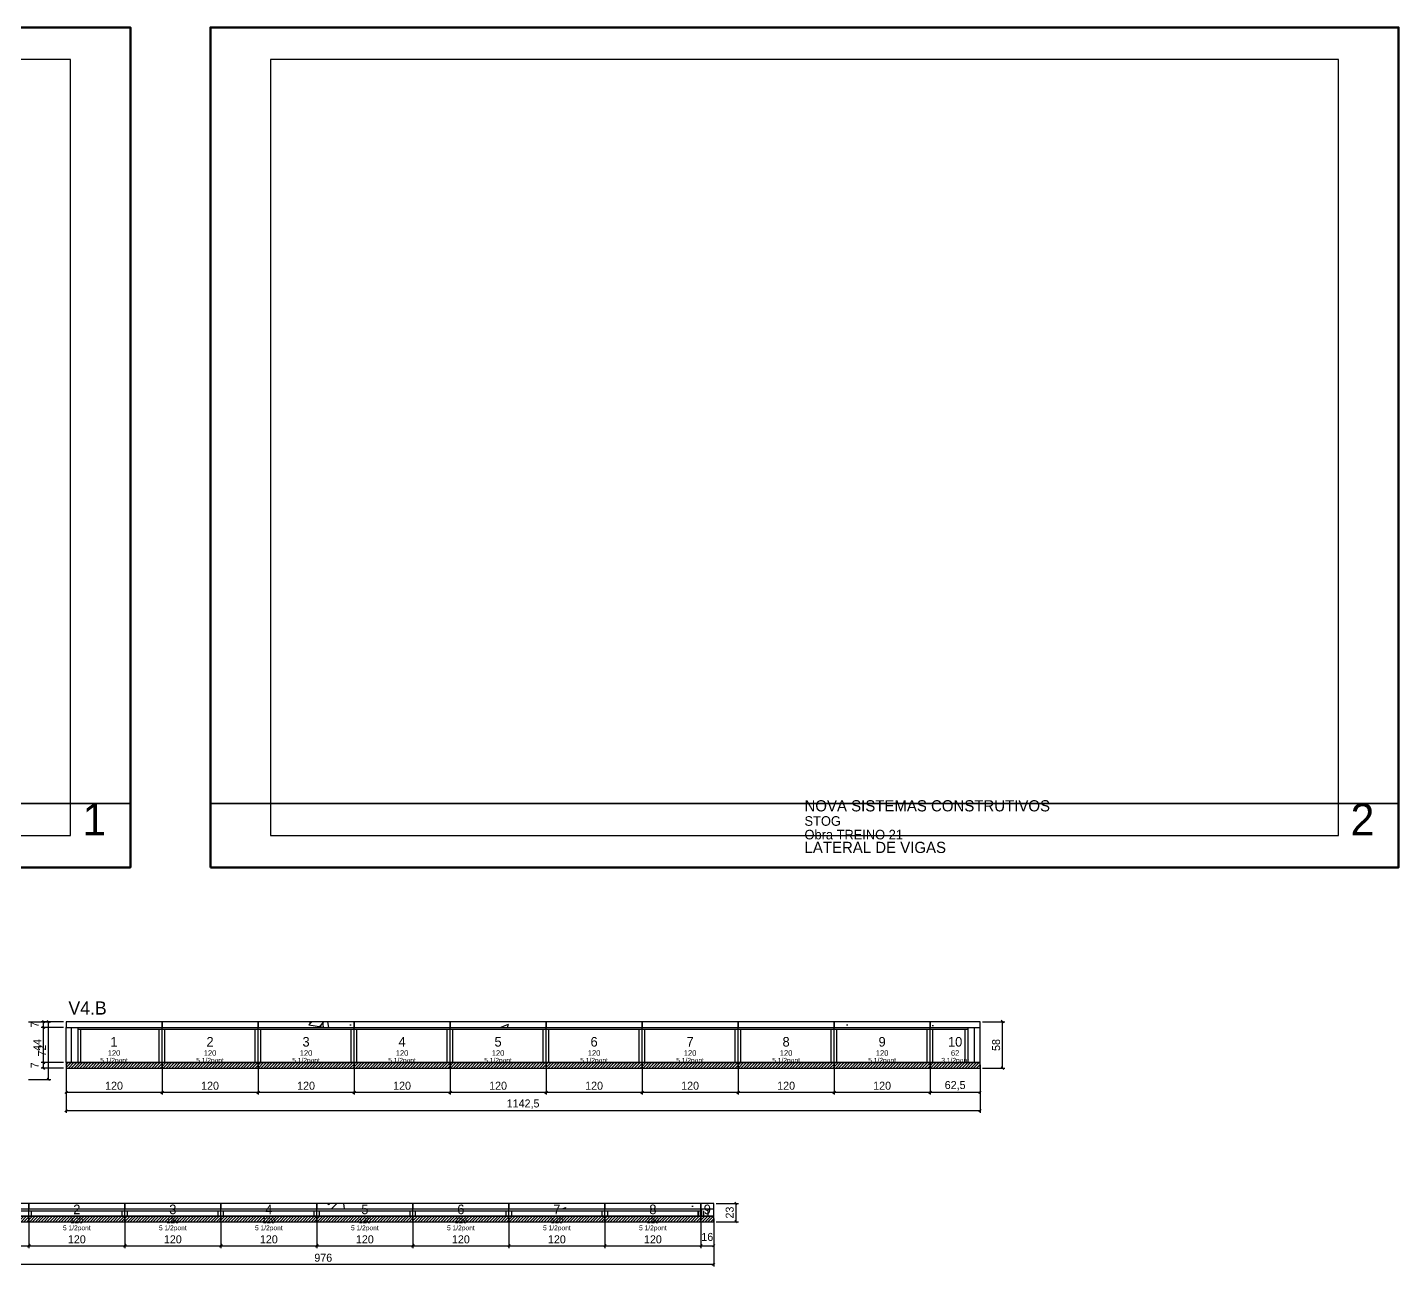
# Model space of a CAD drawing. Extents: x -69 to 3070, y -1060 to 1250.
# Drawn here: x 1356 to 3070, y -299 to 1250 of the extents above; entities that cross this region are included whole.
import ezdxf
from ezdxf.enums import TextEntityAlignment as Align

# ---------------------------------------------------------------- set-up
doc = ezdxf.new("R2010")
doc.units = 0
for name, color, linetype in [('5', 5, 'Continuous'), ('CARIMBO', 255, 'Continuous'), ('COTA', 241, 'Continuous'), ('Folhas', 255, 'Continuous'), ('Hachura', 251, 'Continuous'), ('NOMENCLATURA', 7, 'Continuous'), ('Painéis', 200, 'Continuous'), ('SARR_2.2x7', 40, 'Continuous'), ('SARR_3.5x7', 81, 'Continuous'), ('texto', 7, 'Continuous')]:
    doc.layers.add(name, color=color, linetype=linetype)
doc.dimstyles.new('PAINEL', dxfattribs={"dimtxt": 10, "dimasz": 3, "dimexe": 3, "dimexo": 3, "dimgap": 3, "dimtad": 1, "dimblk": 'OBLIQUE', "dimblk1": 'OBLIQUE', "dimcen": 2.5, "dimclrd": 4, "dimclre": 4, "dimclrt": 240, "dimazin": 3, "dimtfac": 1, "dimtmove": 0, "dimatfit": 3})

# ---------------------------------------------------------------- blocks, each defined once
blk = doc.blocks.new('_OBLIQUE')
at = {"color": 0, "linetype": 'BYBLOCK'}
blk.add_line((-0.5, -0.5), (0.5, 0.5), dxfattribs=at)

msp = doc.modelspace()

# ---------------------------------------------------------------- hatches: boundary and pattern name
at = {"layer": 'Hachura'}
h = msp.add_hatch(dxfattribs=at)
h.set_pattern_fill('AR-CONC', scale=0.8)
h.paths.add_polyline_path([(1404.5, 0), (1524.5, 0), (1524.5, 7), (1404.5, 7)])
h = msp.add_hatch(dxfattribs=at)
h.set_pattern_fill('AR-CONC', scale=0.8)
h.paths.add_polyline_path([(1524.5, 0), (1644.5, 0), (1644.5, 7), (1524.5, 7)])
h = msp.add_hatch(dxfattribs=at)
h.set_pattern_fill('AR-CONC', scale=0.8)
h.paths.add_polyline_path([(1644.5, 0), (1764.5, 0), (1764.5, 7), (1644.5, 7)])
h = msp.add_hatch(dxfattribs=at)
h.set_pattern_fill('AR-CONC', scale=0.8)
h.paths.add_polyline_path([(1764.5, 0), (1884.5, 0), (1884.5, 7), (1764.5, 7)])
h = msp.add_hatch(dxfattribs=at)
h.set_pattern_fill('AR-CONC', scale=0.8)
h.paths.add_polyline_path([(1884.5, 0), (2004.5, 0), (2004.5, 7), (1884.5, 7)])
h = msp.add_hatch(dxfattribs=at)
h.set_pattern_fill('AR-CONC', scale=0.8)
h.paths.add_polyline_path([(2004.5, 0), (2124.5, 0), (2124.5, 7), (2004.5, 7)])
h = msp.add_hatch(dxfattribs=at)
h.set_pattern_fill('AR-CONC', scale=0.8)
h.paths.add_polyline_path([(2124.5, 0), (2244.5, 0), (2244.5, 7), (2124.5, 7)])
h = msp.add_hatch(dxfattribs=at)
h.set_pattern_fill('AR-CONC', scale=0.8)
h.paths.add_polyline_path([(2244.5, 0), (2364.5, 0), (2364.5, 7), (2244.5, 7)])
h = msp.add_hatch(dxfattribs=at)
h.set_pattern_fill('AR-CONC', scale=0.8)
h.paths.add_polyline_path([(2364.5, 0), (2484.5, 0), (2484.5, 7), (2364.5, 7)])
h = msp.add_hatch(dxfattribs=at)
h.set_pattern_fill('AR-CONC', scale=0.8)
h.paths.add_polyline_path([(2484.5, 0), (2547, 0), (2547, 7), (2484.5, 7)])
h = msp.add_hatch(dxfattribs=at)
h.set_pattern_fill('ANSI31', scale=0.8)
h.paths.add_polyline_path([(1404.5, -51), (1524.5, -51), (1524.5, -44), (1404.5, -44)])
h = msp.add_hatch(dxfattribs=at)
h.set_pattern_fill('ANSI31', scale=0.8)
h.paths.add_polyline_path([(1524.5, -51), (1644.5, -51), (1644.5, -44), (1524.5, -44)])
h = msp.add_hatch(dxfattribs=at)
h.set_pattern_fill('ANSI31', scale=0.8)
h.paths.add_polyline_path([(1644.5, -51), (1764.5, -51), (1764.5, -44), (1644.5, -44)])
h = msp.add_hatch(dxfattribs=at)
h.set_pattern_fill('ANSI31', scale=0.8)
h.paths.add_polyline_path([(1764.5, -51), (1884.5, -51), (1884.5, -44), (1764.5, -44)])
h = msp.add_hatch(dxfattribs=at)
h.set_pattern_fill('ANSI31', scale=0.8)
h.paths.add_polyline_path([(1884.5, -51), (2004.5, -51), (2004.5, -44), (1884.5, -44)])
h = msp.add_hatch(dxfattribs=at)
h.set_pattern_fill('ANSI31', scale=0.8)
h.paths.add_polyline_path([(2004.5, -51), (2124.5, -51), (2124.5, -44), (2004.5, -44)])
h = msp.add_hatch(dxfattribs=at)
h.set_pattern_fill('ANSI31', scale=0.8)
h.paths.add_polyline_path([(2124.5, -51), (2244.5, -51), (2244.5, -44), (2124.5, -44)])
h = msp.add_hatch(dxfattribs=at)
h.set_pattern_fill('ANSI31', scale=0.8)
h.paths.add_polyline_path([(2244.5, -51), (2364.5, -51), (2364.5, -44), (2244.5, -44)])
h = msp.add_hatch(dxfattribs=at)
h.set_pattern_fill('ANSI31', scale=0.8)
h.paths.add_polyline_path([(2364.5, -51), (2484.5, -51), (2484.5, -44), (2364.5, -44)])
h = msp.add_hatch(dxfattribs=at)
h.set_pattern_fill('ANSI31', scale=0.8)
h.paths.add_polyline_path([(2484.5, -51), (2547, -51), (2547, -44), (2484.5, -44)])
h = msp.add_hatch(dxfattribs=at)
h.set_pattern_fill('AR-CONC', scale=0.8)
h.paths.add_polyline_path([(1238, -227), (1358, -227), (1358, -220), (1238, -220)])
h = msp.add_hatch(dxfattribs=at)
h.set_pattern_fill('AR-CONC', scale=0.8)
h.paths.add_polyline_path([(1358, -227), (1478, -227), (1478, -220), (1358, -220)])
h = msp.add_hatch(dxfattribs=at)
h.set_pattern_fill('AR-CONC', scale=0.8)
h.paths.add_polyline_path([(1478, -227), (1598, -227), (1598, -220), (1478, -220)])
h = msp.add_hatch(dxfattribs=at)
h.set_pattern_fill('AR-CONC', scale=0.8)
h.paths.add_polyline_path([(1598, -227), (1718, -227), (1718, -220), (1598, -220)])
h = msp.add_hatch(dxfattribs=at)
h.set_pattern_fill('AR-CONC', scale=0.8)
h.paths.add_polyline_path([(1718, -227), (1838, -227), (1838, -220), (1718, -220)])
h = msp.add_hatch(dxfattribs=at)
h.set_pattern_fill('AR-CONC', scale=0.8)
h.paths.add_polyline_path([(1838, -227), (1958, -227), (1958, -220), (1838, -220)])
h = msp.add_hatch(dxfattribs=at)
h.set_pattern_fill('AR-CONC', scale=0.8)
h.paths.add_polyline_path([(1958, -227), (2078, -227), (2078, -220), (1958, -220)])
h = msp.add_hatch(dxfattribs=at)
h.set_pattern_fill('AR-CONC', scale=0.8)
h.paths.add_polyline_path([(2078, -227), (2198, -227), (2198, -220), (2078, -220)])
h = msp.add_hatch(dxfattribs=at)
h.set_pattern_fill('AR-CONC', scale=0.8)
h.paths.add_polyline_path([(2198, -227), (2214, -227), (2214, -220), (2198, -220)])
h = msp.add_hatch(dxfattribs=at)
h.set_pattern_fill('ANSI31', scale=0.8)
h.paths.add_polyline_path([(1238, -243), (1358, -243), (1358, -236), (1238, -236)])
h = msp.add_hatch(dxfattribs=at)
h.set_pattern_fill('ANSI31', scale=0.8)
h.paths.add_polyline_path([(1358, -243), (1478, -243), (1478, -236), (1358, -236)])
h = msp.add_hatch(dxfattribs=at)
h.set_pattern_fill('ANSI31', scale=0.8)
h.paths.add_polyline_path([(1478, -243), (1598, -243), (1598, -236), (1478, -236)])
h = msp.add_hatch(dxfattribs=at)
h.set_pattern_fill('ANSI31', scale=0.8)
h.paths.add_polyline_path([(1598, -243), (1718, -243), (1718, -236), (1598, -236)])
h = msp.add_hatch(dxfattribs=at)
h.set_pattern_fill('ANSI31', scale=0.8)
h.paths.add_polyline_path([(1718, -243), (1838, -243), (1838, -236), (1718, -236)])
h = msp.add_hatch(dxfattribs=at)
h.set_pattern_fill('ANSI31', scale=0.8)
h.paths.add_polyline_path([(1838, -243), (1958, -243), (1958, -236), (1838, -236)])
h = msp.add_hatch(dxfattribs=at)
h.set_pattern_fill('ANSI31', scale=0.8)
h.paths.add_polyline_path([(1958, -243), (2078, -243), (2078, -236), (1958, -236)])
h = msp.add_hatch(dxfattribs=at)
h.set_pattern_fill('ANSI31', scale=0.8)
h.paths.add_polyline_path([(2078, -243), (2198, -243), (2198, -236), (2078, -236)])
h = msp.add_hatch(dxfattribs=at)
h.set_pattern_fill('ANSI31', scale=0.8)
h.paths.add_polyline_path([(2198, -243), (2214, -243), (2214, -236), (2198, -236)])

# ---------------------------------------------------------------- linework, layer by layer
at = {"layer": 'CARIMBO', "lineweight": 35}
for p, q in [((0, 280), (1485, 280)), ((1585, 280), (3070, 280))]:
    msp.add_line(p, q, dxfattribs=at)
at = {"layer": 'Folhas', "lineweight": 50}
for points in [[(0, 200), (1485, 200), (1485, 1250), (0, 1250)], [(1585, 200), (3070, 200), (3070, 1250), (1585, 1250)]]:
    msp.add_lwpolyline(points, close=True, dxfattribs=at)
at = {"layer": 'Folhas', "lineweight": 25}
for points in [[(75, 240), (1410, 240), (1410, 1210), (75, 1210)], [(1660, 240), (2995, 240), (2995, 1210), (1660, 1210)]]:
    msp.add_lwpolyline(points, close=True, dxfattribs=at)
at = {"layer": 'Painéis'}
for p, q in [((1404.5, 0), (1524.5, 0)), ((1404.5, -44), (1404.5, 0)), ((1524.5, -44), (1524.5, 0)), ((1524.5, -44), (1524.5, 0)), ((1524.5, 0), (1644.5, 0)), ((1524.5, -44), (1524.5, 0)), ((1644.5, -44), (1644.5, 0)), ((1644.5, -44), (1644.5, 0)), ((1644.5, 0), (1764.5, 0)), ((1644.5, -44), (1644.5, 0)), ((1764.5, -44), (1764.5, 0)), ((1764.5, -44), (1764.5, 0)), ((1764.5, 0), (1884.5, 0)), ((1764.5, -44), (1764.5, 0)), ((1884.5, -44), (1884.5, 0)), ((1884.5, -44), (1884.5, 0)), ((1884.5, 0), (2004.5, 0)), ((1884.5, -44), (1884.5, 0)), ((2004.5, -44), (2004.5, 0)), ((2004.5, -44), (2004.5, 0)), ((2004.5, 0), (2124.5, 0)), ((2004.5, -44), (2004.5, 0)), ((2124.5, -44), (2124.5, 0)), ((2124.5, -44), (2124.5, 0)), ((2124.5, 0), (2244.5, 0)), ((2124.5, -44), (2124.5, 0)), ((2244.5, -44), (2244.5, 0)), ((2244.5, -44), (2244.5, 0)), ((2244.5, 0), (2364.5, 0)), ((2244.5, -44), (2244.5, 0)), ((2364.5, -44), (2364.5, 0)), ((2364.5, -44), (2364.5, 0)), ((2364.5, 0), (2484.5, 0)), ((2364.5, -44), (2364.5, 0)), ((2484.5, -44), (2484.5, 0)), ((2484.5, -44), (2484.5, 0)), ((2484.5, 0), (2547, 0)), ((2484.5, -44), (2484.5, 0)), ((2547, -44), (2547, 0)), ((1404.5, -44), (1524.5, -44)), ((1524.5, -44), (1644.5, -44)), ((1644.5, -44), (1764.5, -44)), ((1764.5, -44), (1884.5, -44)), ((1884.5, -44), (2004.5, -44)), ((2004.5, -44), (2124.5, -44)), ((2124.5, -44), (2244.5, -44)), ((2244.5, -44), (2364.5, -44)), ((2364.5, -44), (2484.5, -44)), ((2484.5, -44), (2547, -44)), ((1238, -227), (1358, -227)), ((1238, -236), (1358, -236)), ((1358, -236), (1358, -227)), ((1358, -236), (1358, -227)), ((1358, -227), (1478, -227)), ((1358, -236), (1358, -227)), ((1358, -236), (1478, -236)), ((1478, -236), (1478, -227)), ((1478, -236), (1478, -227)), ((1478, -227), (1598, -227)), ((1478, -236), (1478, -227)), ((1478, -236), (1598, -236)), ((1598, -236), (1598, -227)), ((1598, -236), (1598, -227)), ((1598, -227), (1718, -227)), ((1598, -236), (1598, -227)), ((1598, -236), (1718, -236)), ((1718, -236), (1718, -227)), ((1718, -236), (1718, -227)), ((1718, -227), (1838, -227)), ((1718, -236), (1718, -227)), ((1718, -236), (1838, -236)), ((1838, -236), (1838, -227)), ((1838, -236), (1838, -227)), ((1838, -227), (1958, -227)), ((1838, -236), (1838, -227)), ((1838, -236), (1958, -236)), ((1958, -236), (1958, -227)), ((1958, -236), (1958, -227)), ((1958, -227), (2078, -227)), ((1958, -236), (1958, -227)), ((1958, -236), (2078, -236)), ((2078, -236), (2078, -227)), ((2078, -236), (2078, -227)), ((2078, -227), (2198, -227)), ((2078, -236), (2078, -227)), ((2078, -236), (2198, -236)), ((2198, -236), (2198, -227)), ((2198, -236), (2198, -227)), ((2198, -227), (2214, -227)), ((2198, -236), (2198, -227)), ((2198, -236), (2214, -236)), ((2214, -236), (2214, -227))]:
    msp.add_line(p, q, dxfattribs=at)
at = {"layer": 'Painéis', "color": 8}
for points in [[(1404.5, 0), (1524.5, 0), (1524.5, 7), (1404.5, 7)], [(1524.5, 0), (1644.5, 0), (1644.5, 7), (1524.5, 7)], [(1644.5, 0), (1764.5, 0), (1764.5, 7), (1644.5, 7)], [(1764.5, 0), (1884.5, 0), (1884.5, 7), (1764.5, 7)], [(1884.5, 0), (2004.5, 0), (2004.5, 7), (1884.5, 7)], [(2004.5, 0), (2124.5, 0), (2124.5, 7), (2004.5, 7)], [(2124.5, 0), (2244.5, 0), (2244.5, 7), (2124.5, 7)], [(2244.5, 0), (2364.5, 0), (2364.5, 7), (2244.5, 7)], [(2364.5, 0), (2484.5, 0), (2484.5, 7), (2364.5, 7)], [(2484.5, 0), (2547, 0), (2547, 7), (2484.5, 7)], [(1404.5, -51), (1524.5, -51), (1524.5, -44), (1404.5, -44)], [(1524.5, -51), (1644.5, -51), (1644.5, -44), (1524.5, -44)], [(1644.5, -51), (1764.5, -51), (1764.5, -44), (1644.5, -44)], [(1764.5, -51), (1884.5, -51), (1884.5, -44), (1764.5, -44)], [(1884.5, -51), (2004.5, -51), (2004.5, -44), (1884.5, -44)], [(2004.5, -51), (2124.5, -51), (2124.5, -44), (2004.5, -44)], [(2124.5, -51), (2244.5, -51), (2244.5, -44), (2124.5, -44)], [(2244.5, -51), (2364.5, -51), (2364.5, -44), (2244.5, -44)], [(2364.5, -51), (2484.5, -51), (2484.5, -44), (2364.5, -44)], [(2484.5, -51), (2547, -51), (2547, -44), (2484.5, -44)], [(1238, -227), (1358, -227), (1358, -220), (1238, -220)], [(1358, -227), (1478, -227), (1478, -220), (1358, -220)], [(1478, -227), (1598, -227), (1598, -220), (1478, -220)], [(1598, -227), (1718, -227), (1718, -220), (1598, -220)], [(1718, -227), (1838, -227), (1838, -220), (1718, -220)], [(1838, -227), (1958, -227), (1958, -220), (1838, -220)], [(1958, -227), (2078, -227), (2078, -220), (1958, -220)], [(2078, -227), (2198, -227), (2198, -220), (2078, -220)], [(2198, -227), (2214, -227), (2214, -220), (2198, -220)], [(1238, -243), (1358, -243), (1358, -236), (1238, -236)], [(1358, -243), (1478, -243), (1478, -236), (1358, -236)], [(1478, -243), (1598, -243), (1598, -236), (1478, -236)], [(1598, -243), (1718, -243), (1718, -236), (1598, -236)], [(1718, -243), (1838, -243), (1838, -236), (1718, -236)], [(1838, -243), (1958, -243), (1958, -236), (1838, -236)], [(1958, -243), (2078, -243), (2078, -236), (1958, -236)], [(2078, -243), (2198, -243), (2198, -236), (2078, -236)], [(2198, -243), (2214, -243), (2214, -236), (2198, -236)]]:
    msp.add_lwpolyline(points, close=True, dxfattribs=at)
at = {"layer": 'SARR_2.2x7'}
for p, q in [((1411.5, -44), (1411.5, 0)), ((2540, -44), (2540, 0)), ((1419.5, -2.2), (1524.5, -2.2)), ((1524.5, -2.2), (1644.5, -2.2)), ((1644.5, -2.2), (1764.5, -2.2)), ((1764.5, -2.2), (1884.5, -2.2)), ((1884.5, -2.2), (2004.5, -2.2)), ((2004.5, -2.2), (2124.5, -2.2)), ((2124.5, -2.2), (2244.5, -2.2)), ((2244.5, -2.2), (2364.5, -2.2)), ((2364.5, -2.2), (2484.5, -2.2)), ((2484.5, -2.2), (2532, -2.2)), ((1253, -229.2), (1358, -229.2)), ((1358, -229.2), (1478, -229.2)), ((1478, -229.2), (1598, -229.2)), ((1598, -229.2), (1718, -229.2)), ((1718, -229.2), (1838, -229.2)), ((1838, -229.2), (1958, -229.2)), ((1958, -229.2), (2078, -229.2)), ((2078, -229.2), (2198, -229.2)), ((2207, -236), (2207, -227))]:
    msp.add_line(p, q, dxfattribs=at)
at = {"layer": 'SARR_3.5x7'}
for p, q in [((1419.5, -44), (1419.5, 0)), ((1524.5, -44), (1524.5, 0)), ((1524.5, -44), (1524.5, 0)), ((1644.5, -44), (1644.5, 0)), ((1644.5, -44), (1644.5, 0)), ((1764.5, -44), (1764.5, 0)), ((1764.5, -44), (1764.5, 0)), ((1884.5, -44), (1884.5, 0)), ((1884.5, -44), (1884.5, 0)), ((2004.5, -44), (2004.5, 0)), ((2004.5, -44), (2004.5, 0)), ((2124.5, -44), (2124.5, 0)), ((2124.5, -44), (2124.5, 0)), ((2244.5, -44), (2244.5, 0)), ((2244.5, -44), (2244.5, 0)), ((2364.5, -44), (2364.5, 0)), ((2364.5, -44), (2364.5, 0)), ((2484.5, -44), (2484.5, 0)), ((2484.5, -44), (2484.5, 0)), ((2532, -44), (2532, 0)), ((1423, -44), (1423, -2.2)), ((1521, -44), (1521, -2.2)), ((1528, -44), (1528, -2.2)), ((1641, -44), (1641, -2.2)), ((1648, -44), (1648, -2.2)), ((1761, -44), (1761, -2.2)), ((1768, -44), (1768, -2.2)), ((1881, -44), (1881, -2.2)), ((1888, -44), (1888, -2.2)), ((2001, -44), (2001, -2.2)), ((2008, -44), (2008, -2.2)), ((2121, -44), (2121, -2.2)), ((2128, -44), (2128, -2.2)), ((2241, -44), (2241, -2.2)), ((2248, -44), (2248, -2.2)), ((2361, -44), (2361, -2.2)), ((2368, -44), (2368, -2.2)), ((2481, -44), (2481, -2.2)), ((2488, -44), (2488, -2.2)), ((2528.5, -44), (2528.5, -2.2)), ((1419.5, -44), (1423, -44)), ((1521, -44), (1524.5, -44)), ((1524.5, -44), (1528, -44)), ((1641, -44), (1644.5, -44)), ((1644.5, -44), (1648, -44)), ((1761, -44), (1764.5, -44)), ((1764.5, -44), (1768, -44)), ((1881, -44), (1884.5, -44)), ((1884.5, -44), (1888, -44)), ((2001, -44), (2004.5, -44)), ((2004.5, -44), (2008, -44)), ((2121, -44), (2124.5, -44)), ((2124.5, -44), (2128, -44)), ((2241, -44), (2244.5, -44)), ((2244.5, -44), (2248, -44)), ((2361, -44), (2364.5, -44)), ((2364.5, -44), (2368, -44)), ((2481, -44), (2484.5, -44)), ((2484.5, -44), (2488, -44)), ((2528.5, -44), (2532, -44)), ((1354.5, -236), (1358, -236)), ((1358, -236), (1358, -227)), ((1358, -236), (1358, -227)), ((1358, -236), (1361.5, -236)), ((1361.5, -236), (1361.5, -229.2)), ((1474.5, -236), (1474.5, -229.2)), ((1474.5, -236), (1478, -236)), ((1478, -236), (1478, -227)), ((1478, -236), (1478, -227)), ((1478, -236), (1481.5, -236)), ((1481.5, -236), (1481.5, -229.2)), ((1594.5, -236), (1594.5, -229.2)), ((1594.5, -236), (1598, -236)), ((1598, -236), (1598, -227)), ((1598, -236), (1598, -227)), ((1598, -236), (1601.5, -236)), ((1601.5, -236), (1601.5, -229.2)), ((1714.5, -236), (1714.5, -229.2)), ((1714.5, -236), (1718, -236)), ((1718, -236), (1718, -227)), ((1718, -236), (1718, -227)), ((1718, -236), (1721.5, -236)), ((1721.5, -236), (1721.5, -229.2)), ((1834.5, -236), (1834.5, -229.2)), ((1834.5, -236), (1838, -236)), ((1838, -236), (1838, -227)), ((1838, -236), (1838, -227)), ((1838, -236), (1841.5, -236)), ((1841.5, -236), (1841.5, -229.2)), ((1954.5, -236), (1954.5, -229.2)), ((1954.5, -236), (1958, -236)), ((1958, -236), (1958, -227)), ((1958, -236), (1958, -227)), ((1958, -236), (1961.5, -236)), ((1961.5, -236), (1961.5, -229.2)), ((2074.5, -236), (2074.5, -229.2)), ((2074.5, -236), (2078, -236)), ((2078, -236), (2078, -227)), ((2078, -236), (2078, -227)), ((2078, -236), (2081.5, -236)), ((2081.5, -236), (2081.5, -229.2)), ((2194.5, -236), (2194.5, -229.2)), ((2194.5, -236), (2198, -236)), ((2195.5, -236), (2195.5, -229.2)), ((2195.5, -236), (2199, -236)), ((2198, -236), (2198, -227)), ((2198, -236), (2198, -227)), ((2198, -236), (2201.5, -236)), ((2199, -236), (2199, -227)), ((2201.5, -236), (2201.5, -229.2))]:
    msp.add_line(p, q, dxfattribs=at)

# ---------------------------------------------------------------- texts
at = {"layer": '5'}
for s, height, p in [('1', 12, (1464.5, -18)), ('2', 12, (1584.5, -18)), ('3', 12, (1704.5, -18)), ('4', 12, (1824.5, -18)), ('5', 12, (1944.5, -18)), ('6', 12, (2064.5, -18)), ('7', 12, (2184.5, -18)), ('8', 12, (2304.5, -18)), ('9', 12, (2424.5, -18)), ('10', 12, (2515.75, -18)), ('120', 7, (1464.5, -32)), ('120', 7, (1584.5, -32)), ('120', 7, (1704.5, -32)), ('120', 7, (1824.5, -32)), ('120', 7, (1944.5, -32)), ('120', 7, (2064.5, -32)), ('120', 7, (2184.5, -32)), ('120', 7, (2304.5, -32)), ('120', 7, (2424.5, -32)), ('62', 7, (2515.75, -32)), ('2', 12, (1418, -227.5)), ('3', 12, (1538, -227.5)), ('4', 12, (1658, -227.5)), ('5', 12, (1778, -227.5)), ('6', 12, (1898, -227.5)), ('7', 12, (2018, -227.5)), ('8', 12, (2138, -227.5)), ('9', 12, (2206, -227.5)), ('120', 7, (1418, -241.5)), ('120', 7, (1538, -241.5)), ('120', 7, (1658, -241.5)), ('120', 7, (1778, -241.5)), ('120', 7, (1898, -241.5)), ('120', 7, (2018, -241.5)), ('120', 7, (2138, -241.5))]:
    msp.add_text(s, height=height, dxfattribs=at).set_placement(p, align=Align.MIDDLE_CENTER)
at = {"layer": 'CARIMBO'}
for s, height, p in [('1', 40, (1425, 240)), ('NOVA SISTEMAS CONSTRUTIVOS', 14, (2327.5, 270)), ('2', 40, (3010, 240)), ('STOG', 12, (2327.5, 252)), ('Obra TREINO 21', 12, (2327.5, 235)), ('LATERAL DE VIGAS', 14, (2327.5, 218))]:
    msp.add_text(s, height=height, dxfattribs=at).set_placement(p)
at = {"layer": 'NOMENCLATURA'}
msp.add_text('V4.B', height=16.5, dxfattribs=at).set_placement((1407.5, 16))
at = {"layer": 'texto', "char_height": 6, "attachment_point": 5}
for s, insert in [('5 1/2pont', (1464.5, -42)), ('5 1/2pont', (1584.5, -42)), ('5 1/2pont', (1704.5, -42)), ('5 1/2pont', (1824.5, -42)), ('5 1/2pont', (1944.5, -42)), ('5 1/2pont', (2064.5, -42)), ('5 1/2pont', (2184.5, -42)), ('5 1/2pont', (2304.5, -42)), ('5 1/2pont', (2424.5, -42)), ('3 1/2pont', (2515.75, -42)), ('5 1/2pont', (1418, -251.5)), ('5 1/2pont', (1538, -251.5)), ('5 1/2pont', (1658, -251.5)), ('5 1/2pont', (1778, -251.5)), ('5 1/2pont', (1898, -251.5)), ('5 1/2pont', (2018, -251.5)), ('5 1/2pont', (2138, -251.5))]:
    msp.add_mtext(s, dxfattribs=dict(at, insert=insert))

# ---------------------------------------------------------------- dimensions: what is measured, and where the dimension line sits
at = {"layer": 'COTA'}
for base, p1, p2 in [((1382.5, -65), (1354.5, -65), (1354.5, 7)), ((1376.5, 0), (1404.5, 0), (1404.5, 7)), ((1376.5, -44), (1404.5, -44), (1404.5, 0)), ((2575, -51), (2547, -51), (2547, 7)), ((1376.5, -51), (1404.5, -51), (1404.5, -44)), ((2242, -243), (2214, -243), (2214, -220))]:
    msp.add_linear_dim(base=base, p1=p1, p2=p2, angle=90, dimstyle='PAINEL', dxfattribs=at).render()
for base, p1, p2 in [((1404.5, -81), (1404.5, -44), (1524.5, -44)), ((1404.5, -104), (1404.5, -44), (2547, -44)), ((1524.5, -81), (1524.5, -44), (1644.5, -44)), ((1644.5, -81), (1644.5, -44), (1764.5, -44)), ((1764.5, -81), (1764.5, -44), (1884.5, -44)), ((1884.5, -81), (1884.5, -44), (2004.5, -44)), ((2004.5, -81), (2004.5, -44), (2124.5, -44)), ((2124.5, -81), (2124.5, -44), (2244.5, -44)), ((2244.5, -81), (2244.5, -44), (2364.5, -44)), ((2364.5, -81), (2364.5, -44), (2484.5, -44)), ((2484.5, -81), (2484.5, -44), (2547, -44)), ((1238, -273), (1238, -236), (1358, -236)), ((1238, -296), (1238, -236), (2214, -236)), ((1358, -273), (1358, -236), (1478, -236)), ((1478, -273), (1478, -236), (1598, -236)), ((1598, -273), (1598, -236), (1718, -236)), ((1718, -273), (1718, -236), (1838, -236)), ((1838, -273), (1838, -236), (1958, -236)), ((1958, -273), (1958, -236), (2078, -236)), ((2078, -273), (2078, -236), (2198, -236)), ((2198, -273), (2198, -236), (2214, -236))]:
    msp.add_linear_dim(base=base, p1=p1, p2=p2, dimstyle='PAINEL', dxfattribs=at).render()

doc.saveas('drawing.dxf')
